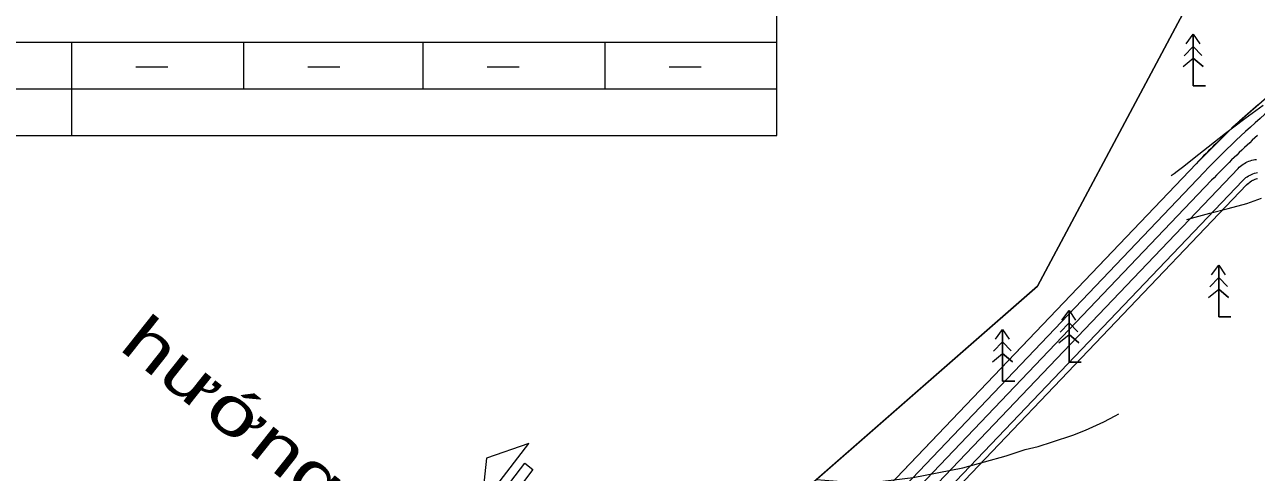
# Model space of a CAD drawing. Header units: metres. Extents: x 533049 to 537618, y 1849954 to 1852676.
# Drawn here: x 533630.5 to 534052.1, y 1851584.7 to 1851737.8 of the extents above; entities that cross this region are included whole.
import ezdxf

# ---------------------------------------------------------------- set-up
doc = ezdxf.new("R2010")
doc.units = ezdxf.units.M
doc.header["$LTSCALE"] = 2
for name, color, linetype, lineweight in [('13', 7, 'Continuous', 13), ('2', 7, 'Continuous', 13), ('21', 7, 'Continuous', 13), ('31', 7, 'Continuous', 13), ('48', 7, 'Continuous', 13), ('5', 7, 'Continuous', 13), ('54', 7, 'Continuous', 13), ('55', 7, 'Continuous', 13), ('57', 7, 'Continuous', 13), ('60', 7, 'Continuous', 13), ('63', 7, 'Continuous', 13)]:
    doc.layers.add(name, color=color, linetype=linetype, lineweight=lineweight)

msp = doc.modelspace()

# ---------------------------------------------------------------- linework, layer by layer
at = {"layer": '13'}
msp.add_lwpolyline([(534052.56, 1851699.91), (534051.65, 1851699.09), (534050.75, 1851698.26), (534049.86, 1851697.43), (534048.96, 1851696.6), (534048.07, 1851695.76), (534047.18, 1851694.92), (534046.3, 1851694.08), (534045.42, 1851693.23), (534044.54, 1851692.38), (534043.67, 1851691.53), (534042.8, 1851690.67), (534041.93, 1851689.81), (534041.07, 1851688.95), (534040.21, 1851688.08), (534039.35, 1851687.21), (534038.5, 1851686.33), (534037.65, 1851685.46), (534036.81, 1851684.57), (533881.1, 1851521.47)], dxfattribs=at)
at = {"layer": '2'}
for points in [[(533786.9, 1851573.42), (533803.15, 1851594.61), (533788.66, 1851589.51)], [(533804.52, 1851585.64), (533794.95, 1851573.15), (533792.13, 1851575.31), (533801.71, 1851587.79)]]:
    msp.add_lwpolyline(points, close=True, dxfattribs=at)
at = {"layer": '31'}
for points in [[(533900.55, 1851527.72), (534048.79, 1851683.01), (534049.1, 1851683.32), (534049.43, 1851683.61), (534049.78, 1851683.88), (534050.14, 1851684.14), (534050.51, 1851684.37), (534050.9, 1851684.59), (534051.29, 1851684.78), (534051.7, 1851684.95), (534052.11, 1851685.1), (534052.54, 1851685.22)], [(533900.55, 1851527.72), (534048.79, 1851683.01), (534049.3, 1851683.5), (534049.86, 1851683.94), (534050.45, 1851684.34), (534051.07, 1851684.67), (534051.72, 1851684.96), (534052.39, 1851685.18)]]:
    msp.add_lwpolyline(points, dxfattribs=at)
at = {"layer": '48'}
for points in [[(533871.83, 1851556.27), (533977.24, 1851648.42), (534130.24, 1851934.92)], [(534057.43, 1851714.38), (534044.12, 1851702.7), (534031.52, 1851690.26), (533897.83, 1851550.22)]]:
    msp.add_lwpolyline(points, dxfattribs=at)
at = {"layer": '5'}
for p, q in [((533888.02, 1851699.9), (533888.02, 1852167.36)), ((533456.49, 1851699.9), (533888.02, 1851699.9)), ((533456.49, 1851699.9), (533888.02, 1851699.9))]:
    msp.add_line(p, q, dxfattribs=at)
at = {"layer": '54'}
msp.add_line((534034.25, 1851687.32), (533886.45, 1851532.51), dxfattribs=at)
msp.add_lwpolyline([(533893.02, 1851528.52), (534045.9, 1851688.67), (534046.3, 1851689.06), (534046.71, 1851689.43), (534047.14, 1851689.77), (534047.59, 1851690.09), (534048.05, 1851690.38), (534048.53, 1851690.65), (534049.03, 1851690.89), (534049.54, 1851691.1), (534050.06, 1851691.28), (534050.58, 1851691.44), (534051.12, 1851691.56), (534051.66, 1851691.66), (534052.21, 1851691.72)], dxfattribs=at)
msp.add_arc((534251.24, 1851480.17), 300, 129.5634, 136.3287, dxfattribs=at)
at = {"layer": '55'}
for points in [[(534052.76, 1851710.44), (534051.84, 1851709.64), (534050.92, 1851708.84), (534050, 1851708.03), (534049.09, 1851707.22), (534048.18, 1851706.41), (534047.27, 1851705.59), (534046.36, 1851704.77), (534045.46, 1851703.94), (534044.57, 1851703.11), (534043.67, 1851702.28), (534042.78, 1851701.45), (534041.89, 1851700.61), (534041.01, 1851699.76), (534040.13, 1851698.92), (534039.25, 1851698.07), (534038.38, 1851697.21), (534037.51, 1851696.36), (534036.64, 1851695.5), (534035.78, 1851694.63), (534034.92, 1851693.76), (534034.06, 1851692.89), (534033.21, 1851692.02), (534032.36, 1851691.14), (534031.52, 1851690.26), (533885.95, 1851537.78)], [(533899.1, 1851529.1), (534047.35, 1851684.39), (534047.74, 1851684.78), (534048.15, 1851685.14), (534048.58, 1851685.48), (534049.03, 1851685.8), (534049.49, 1851686.1), (534049.98, 1851686.36), (534050.47, 1851686.6), (534050.98, 1851686.81), (534051.5, 1851687), (534052.03, 1851687.15), (534052.56, 1851687.28)], [(533899.1, 1851529.1), (534047.35, 1851684.39), (534047.74, 1851684.78), (534048.15, 1851685.14), (534048.58, 1851685.48), (534049.03, 1851685.8), (534049.49, 1851686.1), (534049.98, 1851686.36), (534050.47, 1851686.6), (534050.98, 1851686.81), (534051.5, 1851687), (534052.03, 1851687.15), (534052.56, 1851687.28)]]:
    msp.add_lwpolyline(points, dxfattribs=at)
at = {"layer": '57'}
for p, q in [((534030.51, 1851734.59), (534030.51, 1851716.92)), ((534027.45, 1851727.15), (534030.51, 1851730.35)), ((534033.49, 1851727.22), (534030.51, 1851730.35)), ((534027.03, 1851723.53), (534030.51, 1851726.31)), ((534033.92, 1851723.53), (534030.51, 1851726.31)), ((534030.51, 1851716.92), (534034.72, 1851716.92)), ((534039.24, 1851655.59), (534039.24, 1851637.92)), ((534036.18, 1851648.15), (534039.24, 1851651.35)), ((534042.22, 1851648.21), (534039.24, 1851651.35)), ((534035.76, 1851644.52), (534039.24, 1851647.3)), ((534042.65, 1851644.53), (534039.24, 1851647.3)), ((533988.01, 1851640.09), (533988.01, 1851622.42)), ((533984.95, 1851632.65), (533988.01, 1851635.85)), ((533990.99, 1851632.72), (533988.01, 1851635.85)), ((534039.24, 1851637.92), (534043.45, 1851637.92)), ((533965.24, 1851633.59), (533965.24, 1851615.92)), ((533984.53, 1851629.03), (533988.01, 1851631.81)), ((533991.42, 1851629.03), (533988.01, 1851631.81)), ((533962.18, 1851626.15), (533965.24, 1851629.35)), ((533968.22, 1851626.21), (533965.24, 1851629.35)), ((533961.76, 1851622.52), (533965.24, 1851625.3)), ((533968.65, 1851622.53), (533965.24, 1851625.3)), ((533988.01, 1851622.42), (533992.22, 1851622.42)), ((533965.24, 1851615.92), (533969.45, 1851615.92))]:
    msp.add_line(p, q, dxfattribs=at)
for points in [[(534028.09, 1851731.3), (534030.51, 1851734.59), (534032.78, 1851731.3)], [(534028.09, 1851731.3), (534030.51, 1851734.59), (534032.78, 1851731.3)], [(534034.72, 1851716.92), (534030.51, 1851716.92), (534030.51, 1851734.59)], [(534027.45, 1851727.15), (534030.51, 1851730.35), (534033.49, 1851727.22)], [(534027.03, 1851723.53), (534030.51, 1851726.31), (534033.92, 1851723.53)], [(534054.46, 1851710.15), (534048.15, 1851705.63), (534041.62, 1851700.62), (534035.61, 1851695.87), (534030.85, 1851692.11), (534027.32, 1851689.34), (534025.04, 1851687.57), (534024, 1851686.78), (534022.96, 1851686.05)], [(534028.38, 1851671.12), (534031.15, 1851671.96), (534036.18, 1851673.33), (534042.53, 1851674.94), (534048.87, 1851676.7), (534053.87, 1851678.5)], [(534036.82, 1851652.3), (534039.24, 1851655.59), (534041.51, 1851652.3)], [(534036.82, 1851652.3), (534039.24, 1851655.59), (534041.51, 1851652.3)], [(534043.45, 1851637.92), (534039.24, 1851637.92), (534039.24, 1851655.59)], [(534036.18, 1851648.15), (534039.24, 1851651.35), (534042.22, 1851648.21)], [(534035.76, 1851644.52), (534039.24, 1851647.3), (534042.65, 1851644.53)], [(533985.59, 1851636.8), (533988.01, 1851640.09), (533990.28, 1851636.8)], [(533985.59, 1851636.8), (533988.01, 1851640.09), (533990.28, 1851636.8)], [(533992.22, 1851622.42), (533988.01, 1851622.42), (533988.01, 1851640.09)], [(533984.95, 1851632.65), (533988.01, 1851635.85), (533990.99, 1851632.72)], [(533962.82, 1851630.3), (533965.24, 1851633.59), (533967.51, 1851630.3)], [(533962.82, 1851630.3), (533965.24, 1851633.59), (533967.51, 1851630.3)], [(533969.45, 1851615.92), (533965.24, 1851615.92), (533965.24, 1851633.59)], [(533984.53, 1851629.03), (533988.01, 1851631.81), (533991.42, 1851629.03)], [(533962.18, 1851626.15), (533965.24, 1851629.35), (533968.22, 1851626.21)], [(533961.76, 1851622.52), (533965.24, 1851625.3), (533968.65, 1851622.53)], [(533901.55, 1851582.25), (533910.09, 1851581.55), (533912.49, 1851581.62), (533919.61, 1851581.43), (533924.27, 1851581.65), (533934.68, 1851582.96), (533951.71, 1851586.19), (533966.46, 1851590.32), (533973.05, 1851592.48), (533977.49, 1851593.51), (533982.34, 1851595.09), (533989.26, 1851597.4), (533993.61, 1851599.15), (533999.87, 1851601.98), (534003.82, 1851604.04), (534005.09, 1851604.76)], [(533901.55, 1851582.25), (533910.09, 1851581.55), (533912.49, 1851581.62), (533919.61, 1851581.43), (533924.27, 1851581.65), (533934.68, 1851582.96), (533951.71, 1851586.19), (533966.46, 1851590.32), (533973.05, 1851592.48), (533977.49, 1851593.51), (533982.34, 1851595.09), (533989.26, 1851597.4), (533993.61, 1851599.15), (533999.87, 1851601.98), (534003.82, 1851604.04), (534005.09, 1851604.76)]]:
    msp.add_lwpolyline(points, dxfattribs=at)
at = {"layer": '60'}
for p, q in [((533499.34, 1851731.85), (533888.02, 1851731.85)), ((533646.5, 1851731.85), (533646.5, 1851699.9)), ((533705.42, 1851731.85), (533705.42, 1851715.88)), ((533766.8, 1851731.85), (533766.8, 1851715.88)), ((533829.09, 1851731.85), (533829.09, 1851715.88)), ((533668.57, 1851723.42), (533679.51, 1851723.42)), ((533727.49, 1851723.42), (533738.43, 1851723.42)), ((533788.86, 1851723.42), (533799.81, 1851723.42)), ((533851.16, 1851723.42), (533862.1, 1851723.42)), ((533499.34, 1851715.88), (533888.02, 1851715.88)), ((533499.34, 1851715.88), (533888.02, 1851715.88))]:
    msp.add_line(p, q, dxfattribs=at)
for points in [[(533867.55, 1851553.31), (533871.83, 1851556.27), (533977.24, 1851648.42), (534130.24, 1851934.92), (534331.46, 1852261.17)], [(534052.76, 1851710.44), (534051.84, 1851709.64), (534050.92, 1851708.84), (534050, 1851708.03), (534049.09, 1851707.22), (534048.18, 1851706.41), (534047.27, 1851705.59), (534046.36, 1851704.77), (534045.46, 1851703.94), (534044.57, 1851703.11), (534043.67, 1851702.28), (534042.78, 1851701.45), (534041.89, 1851700.61), (534041.01, 1851699.76), (534040.13, 1851698.92), (534039.25, 1851698.07), (534038.38, 1851697.21), (534037.51, 1851696.36), (534036.64, 1851695.5), (534035.78, 1851694.63), (534034.92, 1851693.76), (534034.06, 1851692.89), (534033.21, 1851692.02), (534032.36, 1851691.14), (534031.52, 1851690.26), (533897.83, 1851550.22)]]:
    msp.add_lwpolyline(points, dxfattribs=at)
at = {"layer": '63'}
msp.add_lwpolyline([(536154.15, 1851837.61), (534610.33, 1852284.54), (534600.31, 1852290.54), (534590.7, 1852288.94), (534492.16, 1852324.08), (534334.22, 1852264.06), (534331.46, 1852261.17), (534130.24, 1851934.92), (533977.24, 1851648.42), (533635.79, 1851349.93), (533873.14, 1850873.11), (533992.12, 1850668.54), (534105.11, 1850436.65), (534145.61, 1850408.52), (534298.24, 1850375.42), (534676.74, 1850366.42), (535302.12, 1850496.66), (535596.71, 1850749.44), (535598.06, 1850750.65), (535665.24, 1850813.42), (535773.24, 1850864.92), (535903.24, 1850946.42), (536051.24, 1851044.92)], dxfattribs=at)

# ---------------------------------------------------------------- texts
at = {"layer": '21', "width": 1.4}
msp.add_text('hướng quy hoạch', height=16, rotation=321.508, dxfattribs=at).set_placement((533662.34, 1851627.05))

doc.saveas('drawing.dxf')
